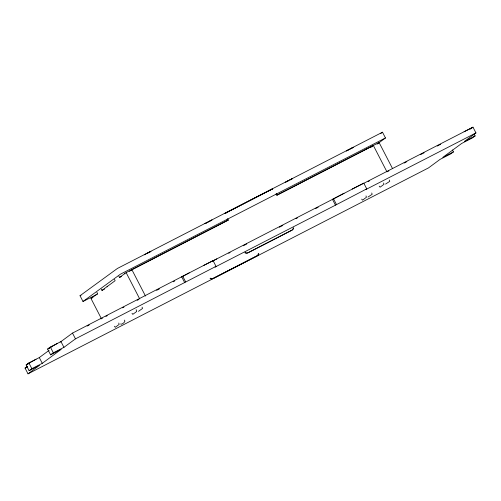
<?xml version="1.0" encoding="UTF-8"?>
<svg xmlns="http://www.w3.org/2000/svg" width="501" height="501" viewBox="0 0 501 501"><rect width="100%" height="100%" fill="white"/><g stroke="black" fill="none" stroke-linecap="round" stroke-linejoin="round"><path stroke-width="0.75" d="M212.405 261.084L203.487 265.524M380.635 133.604L382.495 132.208L385.469 137.963L377.134 144.131M27.474 366.287L25.05 368.072L28.018 373.834L39.535 365.342L29.114 370.702L26.146 364.941L28.876 362.924L39.297 357.57L49.073 350.362M181.656 276.965L189.234 272.857M332.677 199.273L212.092 261.315L213.063 260.601L216.031 266.357L215.061 267.071L335.463 205.16L366.738 188.864L363.764 183.109L332.495 199.404L335.463 205.16M97.451 294.156L82.991 301.477L80.022 295.722L117.428 268.448L382.495 132.208M82.991 301.477L120.397 274.204L385.469 137.963M101.396 318.655L90.994 298.496L97.582 293.636L96.918 292.352M101.315 289.115L101.979 290.398L115.142 280.692L114.478 279.401M118.875 276.164L119.539 277.448L126.127 272.594L228.312 220.052L227.648 218.762M129.465 271.41L131.857 269.644L145.497 296.06M47.62 349.065L50.357 347.049L60.978 341.588L72.495 333.096L75.463 338.851L63.946 347.343L53.331 352.804L50.595 354.821L47.62 349.065L49.612 348.038M131.343 270.02L228.312 220.052M29.114 370.702L31.851 368.686L42.272 363.325L61.21 349.36L50.595 354.821M292.327 178.682L291.645 179.101M392.358 168.242L379.082 142.522L276.69 195.29L372.832 145.854M72.451 333.121L213.063 260.601M75.463 338.851L216.031 266.357M370.953 147.238L373.345 145.472L386.979 171.887M377.886 143.405L379.082 142.522M362.899 183.748L363.156 183.56L352.228 189.04M366.738 188.864L365.768 189.578L475.95 132.928L472.982 127.166L363.156 183.635M470.326 129.12L472.982 127.166M475.95 132.928L464.414 141.432L475.123 135.921L474.134 134.005M452.447 149.981L453.436 151.903L450.712 153.913L440.047 159.393L428.505 167.904L28.018 373.834M475.123 135.921L472.399 137.932L461.69 143.443L442.778 157.383L453.436 151.903M332.783 199.191L344.018 193.261M285.595 182.126L286.309 181.738M272.087 189.159L272.676 188.777L272.068 189.071M144.307 254.765L145.008 254.389M150.275 251.79L150.958 251.352L150.187 251.727M150.093 251.884L149.448 252.222M227.986 211.716L227.122 212.173A2.793 2.781 53.6 0 0 226.69 212.499M271.686 189.372L271.185 189.629M291.25 179.308L290.004 179.947M352.046 148.046L353.412 147.256L346.297 150.976L346.886 150.695M286.528 181.625L288.82 180.448M145.409 254.189L147.908 252.905M148.703 252.491L149.968 251.84M289.647 180.022L291.313 179.164M145.177 254.414L144.507 254.758M147.313 253.318L149.273 252.31M205.924 223.183L207.508 222.369M208.335 221.943L211.979 219.983L204.871 223.696L205.742 223.277M226.984 212.361L225.463 213.144M227.473 212.098L232.596 209.474M233.197 209.155L247.444 201.828M247.82 201.646L252.109 199.429M252.773 199.085L265.705 192.44M266.382 192.09L270.922 189.766L270.077 190.192M286.935 181.525L288.432 180.755M349.454 149.379L347.093 150.594M350.28 148.954L351.859 148.139M119.539 277.448L121.449 276.464M101.979 290.398L104.521 289.09M90.994 298.496L92.904 297.513M87.124 326.063L89.209 324.992M101.027 318.918L102.417 318.204M105.893 316.413L107.283 315.699M122.57 307.839L123.96 307.126M137.161 300.337L138.552 299.623M156.594 290.348L159.368 288.92M173.24 281.787L174.624 281.074M228.713 253.262L230.103 252.548M243.279 245.772L246.749 243.987M279.339 227.229L282.808 225.45M295.985 218.674L297.369 217.96M315.405 208.685L318.179 207.257M368.11 181.587L369.494 180.874M387.53 171.599L388.914 170.885M404.138 163.063L406.893 161.641M420.671 154.559L424.115 152.786M437.21 146.054L440.655 144.282M57.659 343.291L48.484 348.477L49.467 348.057M60.164 342.001L60.947 341.601L63.946 347.343M36.078 359.223L26.897 364.446L28.444 363.726M26.146 364.941L27.536 364.227M25.05 368.072L27.135 367.001M286.296 181.857L285.864 182.076M212.148 261.272L216.814 258.885M291.488 179.076L292.302 178.669M271.836 189.19L224.511 213.608L225.218 213.263M464.12 131.725L472.687 127.379M51.547 347.036L51.935 346.842M25.326 367.872L26.653 367.202M80.987 295.289L80.022 295.722M138.451 311.353L142.522 308.472L142.077 307.144M385.545 184.092L389.747 181.349L389.302 180.028M367.985 197.043L372.18 194.3L371.736 192.979M120.597 323.94C120.829 325.318 126.471 321.78 124.517 320.095M379.232 186.172L380.109 187.186L384.01 184.299L383.566 182.978M361.672 199.116L362.542 200.137L366.45 197.25L366.006 195.922M132.013 313.288L132.803 314.359L136.717 311.484L136.14 309.656M114.453 326.239L115.243 327.303L119.15 324.429L118.781 323.045M371.83 146.098L372.168 146.749M366.093 149.047L366.431 149.699M333.459 198.69L336.434 204.452M276.539 193.624L277.203 194.908M276.026 194.006L276.358 194.657M227.128 219.144L227.792 220.427M182.708 276.208L185.683 281.963M181.744 276.921L184.712 282.677M126.127 272.594L139.76 299.009M124.605 273.214L124.943 273.865M107.045 286.165L107.383 286.816M50.357 347.049L53.331 352.804M39.297 357.57L42.272 363.325M28.876 362.924L31.851 368.686M210.063 278.55A2.793 2.781 53.6 0 0 212.606 278.756L256.944 255.955A2.793 2.781 53.6 0 0 257.99 254.777M258.247 253.775A2.793 2.781 53.6 0 1 258.165 254.289M210.583 278.168A2.793 2.781 53.6 0 0 213.119 278.374L257.458 255.579A2.793 2.781 53.6 0 0 258.767 253.393M271.467 189.372A2.793 2.781 53.6 0 1 271.98 189.215M293.686 227.717A2.793 2.781 53.6 0 1 292.384 229.896L248.039 252.698A2.793 2.781 53.6 0 1 245.083 252.172M293.173 228.093A2.793 2.781 53.6 0 1 291.864 230.278L247.525 253.08A2.793 2.781 53.6 0 1 244.989 252.867M225.826 213.276A2.793 2.781 53.6 0 1 226.176 212.881M271.467 189.591A2.793 2.781 53.6 0 1 271.993 189.541"/></g></svg>
